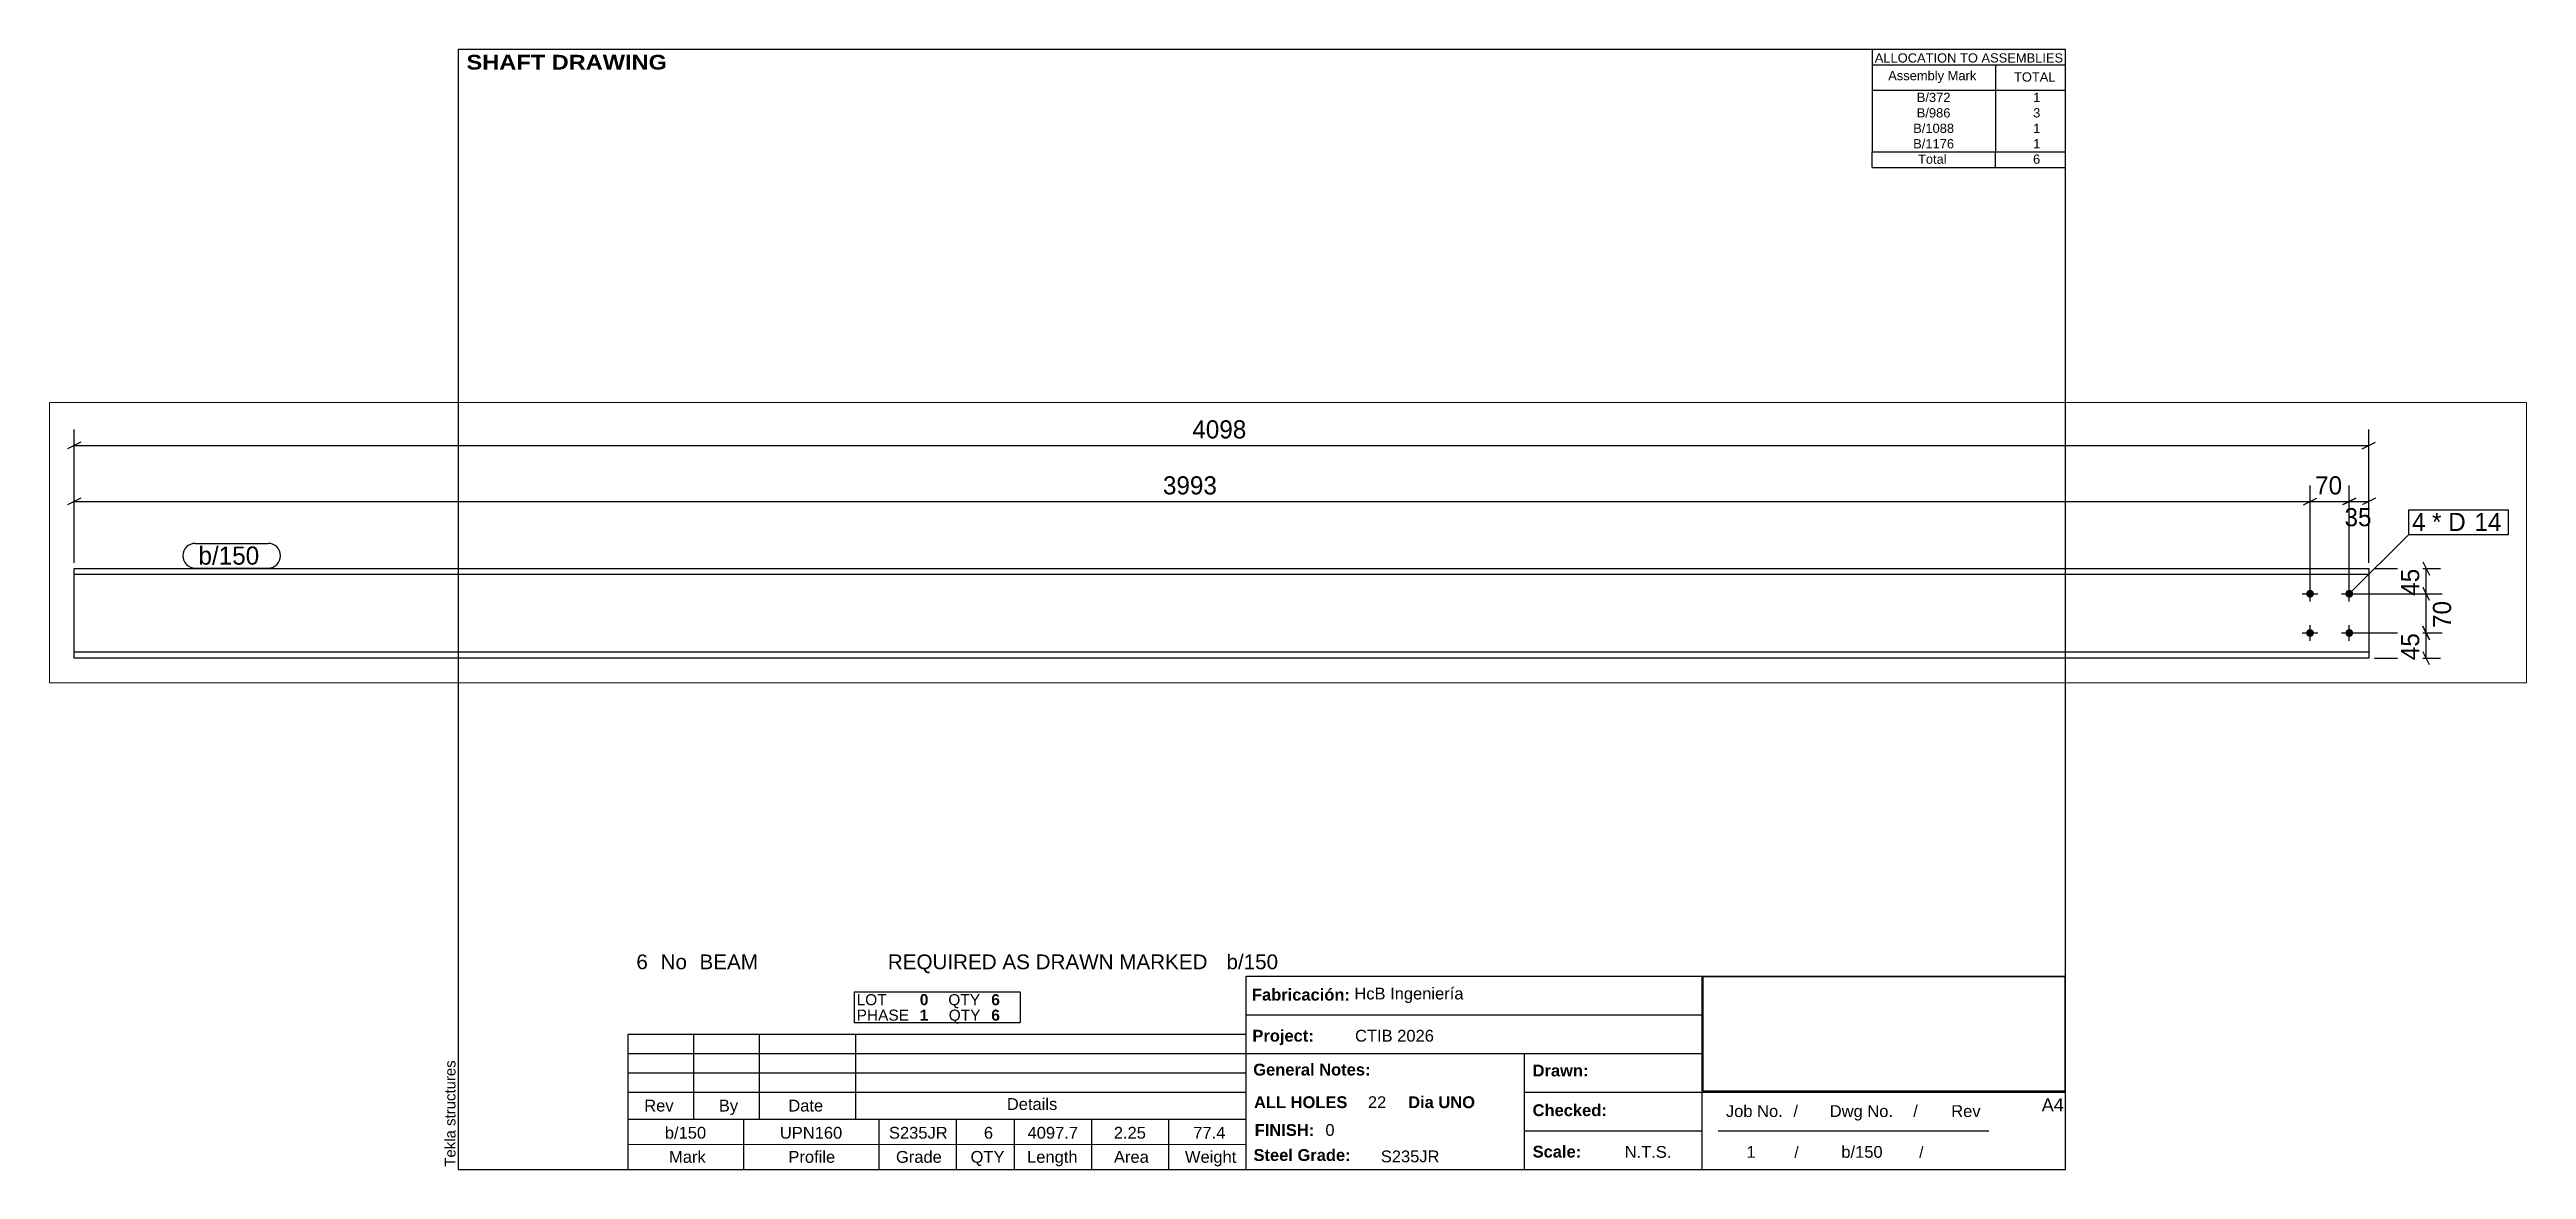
# Paper-space layout 'Layout1' of a CAD drawing. Header units: millimetres. Extents: x -68 to 374, y 5 to 205.
# The model-space entities are those that its viewports show. They can reach past a viewport. Long polylines and large blocks are cut down to what shows.
import ezdxf

# ---------------------------------------------------------------- set-up
doc = ezdxf.new("R2010")
doc.units = ezdxf.units.MM
doc.layers.add('Viewport layer', color=7, linetype='Continuous', plot=False)
doc.styles.add('Arial', font='ARIAL.TTF', dxfattribs={"height": 0.2})
doc.styles.add('Arial Black', font='ARIBLK.TTF', dxfattribs={"height": 0.2})
doc.styles.add('Arial Bold', font='ARIALBD.TTF', dxfattribs={"height": 0.2})
doc.styles.add('Comic Sans MS', font='COMIC.TTF', dxfattribs={"height": 0.2})

msp = doc.modelspace()

# ---------------------------------------------------------------- hatches: boundary and pattern name
at = {"linetype": 'Continuous'}
for points in [[(4029.7, 159, -1), (4043.7, 159, -1)], [(4099.7, 159, -1), (4113.7, 159, -1)], [(4029.7, 89, -1), (4043.7, 89, -1)], [(4099.7, 89, -1), (4113.7, 89, -1)]]:
    msp.add_hatch(color=3, dxfattribs=at).paths.add_polyline_path(points)

# ---------------------------------------------------------------- linework, layer by layer
at = {"color": 8, "linetype": 'Continuous'}
for p, q in [((44, 214), (44, 452.4)), ((56, 430), (32, 418)), ((44, 424), (4141.7, 424)), ((4129.7, 418), (4153.7, 430)), ((56, 330), (32, 318)), ((44, 214), (44, 352.4)), ((4024.7, 318), (4048.7, 330)), ((4036.7, 169), (4036.7, 352.4)), ((4094.7, 318), (4118.7, 330)), ((4106.7, 169), (4106.7, 349.6)), ((4106.7, 324), (4141.7, 324)), ((4153.7, 330), (4129.7, 318)), ((4141.7, 214), (4141.7, 349.6)), ((4151.7, 204), (4269.6, 204)), ((4238, 216), (4250, 192)), ((4244, 159), (4244, 204)), ((4116.7, 159), (4269.6, 159)), ((4250, 147), (4238, 171)), ((4116.7, 89), (4272.4, 89)), ((4250, 77), (4238, 101)), ((4250, 32), (4238, 56)), ((4151.7, 44), (4269.6, 44))]:
    msp.add_line(p, q, dxfattribs=at)
at = {"color": 7, "linetype": 'Continuous'}
for p, q in [((44, 44), (44, 204)), ((44, 204), (4141.7, 204)), ((4141.7, 193.5), (44, 193.5)), ((4141.7, 204), (4141.7, 44)), ((4141.7, 54.5), (44, 54.5)), ((4141.7, 44), (44, 44))]:
    msp.add_line(p, q, dxfattribs=at)
at = {"color": 3, "linetype": 'Continuous'}
for p, q in [((4022.7, 159), (4050.7, 159)), ((4036.7, 145), (4036.7, 173)), ((4092.7, 159), (4120.7, 159)), ((4106.7, 145), (4106.7, 173)), ((4022.7, 89), (4050.7, 89)), ((4036.7, 75), (4036.7, 103)), ((4092.7, 89), (4120.7, 89)), ((4106.7, 75), (4106.7, 103))]:
    msp.add_line(p, q, dxfattribs=at)

# ---------------------------------------------------------------- wipeouts: each hides what was drawn before it
at = {"color": 0}
msp.add_wipeout([(4244.9, 271.1), (4244.9, 303.1), (4218.8, 303.1), (4218.8, 271.1)], dxfattribs=at)

# ---------------------------------------------------------------- next in the draw order: wipeouts: each hides what was drawn before it
for points in [[(2151.4, 430), (2151.4, 474.8), (2034.3, 474.8), (2034.3, 430)], [(4156.7, 273.2), (4156.7, 318), (4091.8, 318), (4091.8, 273.2)], [(4244.9, 271.1), (4244.9, 303.1), (4218.8, 303.1), (4218.8, 271.1)], [(384.5, 211), (384.5, 243), (266, 243), (266, 211)], [(4238, 214), (4193.2, 214), (4193.2, 149), (4238, 149)]]:
    msp.add_wipeout(points, dxfattribs=at)

# ---------------------------------------------------------------- next in the draw order: linework, layer by layer
at = {"color": 8, "linetype": 'Continuous'}
for p, q in [((4141.7, 214), (4141.7, 452.4)), ((4036.7, 324), (4106.7, 324)), ((4118.7, 330), (4094.7, 318)), ((4106.7, 169), (4106.7, 352.4)), ((4116.7, 159), (4272.4, 159)), ((4238, 171), (4250, 147)), ((4244, 89), (4244, 159))]:
    msp.add_line(p, q, dxfattribs=at)
at = {"color": 7, "linetype": 'Continuous'}
for p, q in [((4212.8, 265.1), (4212.8, 309.1)), ((4106.7, 159), (4212.8, 265.1))]:
    msp.add_line(p, q, dxfattribs=at)

# ---------------------------------------------------------------- next in the draw order: texts
at = {"color": 3, "style": 'Comic Sans MS'}
for s, p in [('4098', (2040.7, 436.4)), ('35', (4098.2, 279.6))]:
    msp.add_text(s, height=32.38, dxfattribs=at).set_placement(p)
msp.add_text('45', height=32.38, rotation=90.0002, dxfattribs=at).set_placement((4231.6, 155.4))

# ---------------------------------------------------------------- next in the draw order: wipeouts: each hides what was drawn before it
at = {"color": 0}
for points in [[(4320.6, 271.1), (4320.6, 303.1), (4254.5, 303.1), (4254.5, 271.1)], [(384.5, 211), (384.5, 243), (266, 243), (266, 211)]]:
    msp.add_wipeout(points, dxfattribs=at)

# ---------------------------------------------------------------- next in the draw order: linework, layer by layer
at = {"color": 7, "linetype": 'Continuous'}
for p, q in [((260, 249), (390.5, 249)), ((260, 205), (390.5, 205))]:
    msp.add_line(p, q, dxfattribs=at)
for centre, start, end in [((260, 227), 90, 270), ((390.5, 227), 270, 90)]:
    msp.add_arc(centre, 22, start, end, dxfattribs=at)

# ---------------------------------------------------------------- next in the draw order: texts
at = {"color": 3, "style": 'Comic Sans MS'}
msp.add_text('b/150', height=32.38, dxfattribs=at).set_placement((266, 211))

# ---------------------------------------------------------------- next in the draw order: wipeouts: each hides what was drawn before it
at = {"color": 0}
for points in [[(4104.2, 330), (4104.2, 374.8), (4039.3, 374.8), (4039.3, 330)], [(4320.6, 271.1), (4320.6, 303.1), (4254.5, 303.1), (4254.5, 271.1)], [(4294.8, 156.5), (4250, 156.5), (4250, 91.5), (4294.8, 91.5)]]:
    msp.add_wipeout(points, dxfattribs=at)

# ---------------------------------------------------------------- next in the draw order: linework, layer by layer
at = {"color": 8, "linetype": 'Continuous'}
for p, q in [((44, 324), (4036.7, 324)), ((4024.7, 318), (4048.7, 330)), ((4036.7, 169), (4036.7, 352.4)), ((4116.7, 89), (4269.6, 89)), ((4238, 101), (4250, 77)), ((4244, 44), (4244, 89))]:
    msp.add_line(p, q, dxfattribs=at)

# ---------------------------------------------------------------- next in the draw order: texts
at = {"color": 3, "style": 'Comic Sans MS'}
for s, height, p in [('70', 32.38, (4045.7, 336.4)), ('4', 32.4, (4218.8, 271.1))]:
    msp.add_text(s, height=height, dxfattribs=at).set_placement(p)
msp.add_text('70', height=32.38, rotation=90.0002, dxfattribs=at).set_placement((4288.4, 97.9))

# ---------------------------------------------------------------- next in the draw order: wipeouts: each hides what was drawn before it
at = {"color": 0}
msp.add_wipeout([(4375.5, 271.1), (4375.5, 303.1), (4330.2, 303.1), (4330.2, 271.1)], dxfattribs=at)

# ---------------------------------------------------------------- next in the draw order: wipeouts: each hides what was drawn before it
for points in [[(2098.9, 330), (2098.9, 374.8), (1981.8, 374.8), (1981.8, 330)], [(4375.5, 271.1), (4375.5, 303.1), (4330.2, 303.1), (4330.2, 271.1)], [(4238, 99), (4193.2, 99), (4193.2, 34), (4238, 34)]]:
    msp.add_wipeout(points, dxfattribs=at)

# ---------------------------------------------------------------- next in the draw order: linework, layer by layer
at = {"color": 7, "linetype": 'Continuous'}
for p, q in [((4212.8, 309.1), (4391.1, 309.1)), ((4391.1, 265.1), (4391.1, 309.1)), ((4212.8, 265.1), (4391.1, 265.1))]:
    msp.add_line(p, q, dxfattribs=at)

# ---------------------------------------------------------------- next in the draw order: texts
at = {"color": 3, "style": 'Comic Sans MS'}
for s, p in [('3993', (1988.2, 336.4)), ('* D', (4254.5, 271.1)), ('14', (4330.2, 271.1))]:
    msp.add_text(s, height=32.38, dxfattribs=at).set_placement(p)
msp.add_text('45', height=32.38, rotation=90.0002, dxfattribs=at).set_placement((4231.6, 40.4))

psp = doc.layouts.get("Layout1")

# ---------------------------------------------------------------- linework, layer by layer
at = {"color": 5, "linetype": 'Continuous'}
for p, q in [((292, 205), (5, 205)), ((5, 205), (5, 5)), ((292, 5), (292, 205)), ((5, 5), (292, 5))]:
    psp.add_line(p, q, dxfattribs=at)
at = {"color": 7, "linetype": 'Continuous'}
for p, q in [((257.51, 205), (257.51, 197.75)), ((257.57, 202.24), (292, 202.24)), ((279.49, 202.24), (279.49, 197.75)), ((257.51, 197.75), (257.51, 195)), ((257.51, 195), (257.51, 192.24)), ((257.57, 197.75), (292, 197.75)), ((279.49, 197.75), (279.49, 195)), ((279.49, 195), (279.49, 192.24)), ((257.51, 192.24), (257.51, 189.47)), ((279.49, 192.24), (279.49, 189.47)), ((257.51, 189.47), (257.51, 186.72)), ((257.51, 183.95), (257.51, 186.71)), ((257.54, 186.71), (292, 186.71)), ((279.49, 189.47), (279.49, 186.72)), ((279.49, 183.95), (279.49, 186.71)), ((257.51, 183.95), (292, 183.95)), ((75.68, 36.74), (105.35, 36.74)), ((75.68, 36.74), (75.68, 33.98)), ((105.35, 36.74), (105.35, 33.98)), ((145.72, 5), (145.72, 39.5)), ((145.75, 39.5), (292, 39.5)), ((227.14, 5), (227.14, 39.5)), ((75.68, 33.98), (75.68, 31.22)), ((75.68, 31.22), (105.35, 31.22)), ((105.35, 33.98), (105.35, 31.22)), ((145.72, 32.6), (227.14, 32.6)), ((35.31, 13.97), (35.31, 29.15)), ((35.31, 29.15), (145.71, 29.15)), ((47.04, 13.97), (47.04, 29.15)), ((58.77, 13.97), (58.77, 29.15)), ((76.02, 13.97), (76.02, 29.15)), ((145.71, 13.97), (145.71, 29.15)), ((35.31, 25.7), (145.71, 25.7)), ((35.31, 22.25), (145.71, 22.25)), ((145.72, 25.7), (227.14, 25.7)), ((195.4, 5), (195.4, 25.7)), ((35.31, 18.8), (145.71, 18.8)), ((195.4, 18.8), (292, 18.8)), ((35.31, 13.96), (145.71, 13.97)), ((35.31, 9.49), (35.31, 13.96)), ((56.01, 9.49), (56.01, 13.97)), ((80.16, 9.49), (80.16, 13.97)), ((93.96, 9.49), (93.96, 13.97)), ((104.31, 9.49), (104.31, 13.97)), ((118.11, 9.49), (118.11, 13.97)), ((131.91, 9.49), (131.91, 13.97)), ((35.31, 9.48), (145.72, 9.49)), ((35.31, 5), (35.31, 9.48)), ((56.01, 5), (56.01, 9.48)), ((80.16, 5), (80.16, 9.48)), ((93.96, 5), (93.96, 9.48)), ((104.31, 5), (104.31, 9.48)), ((118.11, 5), (118.11, 9.48)), ((131.91, 5), (131.91, 9.48)), ((195.4, 11.9), (227.14, 11.9)), ((229.99, 11.92), (278.29, 11.92))]:
    psp.add_line(p, q, dxfattribs=at)
at = {"color": 2, "linetype": 'Continuous'}
for p, q in [((227.28, 39.46), (291.86, 39.46)), ((227.29, 19.02), (227.29, 39.46)), ((291.96, 19.03), (291.96, 39.47)), ((227.28, 19.03), (291.86, 19.03))]:
    psp.add_line(p, q, dxfattribs=at)

# ---------------------------------------------------------------- texts
at = {"color": 7}
for s, height, style, p in [(' SHAFT DRAWING', 2.6342, 'Arial Black', (5.3, 201.42)), ('ALLOCATION TO ASSEMBLIES', 1.6475, 'Arial', (257.95, 202.68)), ('Assembly Mark', 1.6475, 'Arial', (260.35, 199.52)), ('TOTAL', 1.648, 'Arial', (282.81, 199.28)), ('6', 2.64, 'Arial', (36.8, 40.76)), ('No', 2.636, 'Arial', (41.13, 40.76)), ('BEAM', 2.636, 'Arial', (48.08, 40.76)), ('REQUIRED AS DRAWN MARKED', 2.636, 'Arial', (81.71, 40.76)), ('b/150', 2.636, 'Arial', (142.18, 40.76)), ('b/150', 2.109, 'Arial', (41.89, 10.5)), ('UPN160', 2.109, 'Arial', (62.43, 10.5)), ('S235JR', 2.109, 'Arial', (81.91, 10.5)), ('6', 2.11, 'Arial', (98.86, 10.5)), ('4097.7', 2.109, 'Arial', (106.66, 10.5)), ('2.25', 2.109, 'Arial', (122.06, 10.5)), ('77.4', 2.109, 'Arial', (136.25, 10.5)), ('FINISH:', 2.107, 'Arial Bold', (147.22, 11)), ('0', 2.11, 'Arial', (159.84, 11))]:
    psp.add_text(s, height=height, dxfattribs=dict(at, style=style)).set_placement(p)
at = {"color": 7, "linetype": 'Continuous'}
for s, height, style, p in [('B/372', 1.648, 'Arial', (265.45, 195.63)), ('1', 1.65, 'Arial', (286.23, 195.63)), ('B/1088', 1.648, 'Arial', (264.81, 190.11)), ('B/986', 1.648, 'Arial', (265.45, 192.87)), ('3', 1.65, 'Arial', (286.23, 192.87)), ('1', 1.65, 'Arial', (286.23, 190.11)), ('B/1176', 1.648, 'Arial', (264.81, 187.35)), ('Total', 1.648, 'Arial', (265.67, 184.6)), ('6', 1.65, 'Arial', (286.21, 184.6)), ('1', 1.65, 'Arial', (286.23, 187.35)), ('LOT', 1.977, 'Arial', (76.13, 34.33)), ('0', 1.98, 'Arial Bold', (87.41, 34.33)), ('QTY', 1.977, 'Arial', (92.51, 34.33)), ('6', 1.98, 'Arial Bold', (100.18, 34.33)), ('Fabricación:', 2.1074, 'Arial Bold', (146.73, 35.16)), ('HcB Ingeniería', 2.1088, 'Arial', (165.02, 35.36)), ('PHASE', 1.977, 'Arial', (76.13, 31.57)), ('1', 1.98, 'Arial Bold', (87.41, 31.57)), ('QTY', 1.977, 'Arial', (92.58, 31.57)), ('6', 1.98, 'Arial Bold', (100.18, 31.57)), ('Project:', 2.107, 'Arial Bold', (146.81, 27.83)), ('CTIB 2026', 2.109, 'Arial', (165.14, 27.83)), ('General Notes:', 2.1074, 'Arial Bold', (146.96, 21.78)), ('Drawn:', 2.107, 'Arial Bold', (196.85, 21.62)), ('Details', 2.109, 'Arial', (102.96, 15.63)), ('ALL HOLES', 2.107, 'Arial Bold', (147.1, 15.96)), ('22', 2.109, 'Arial', (167.43, 15.96)), ('Dia UNO', 2.107, 'Arial Bold', (174.62, 15.96)), ('Rev', 2.109, 'Arial', (38.21, 15.35)), ('By', 2.109, 'Arial', (51.53, 15.35)), ('Date', 2.109, 'Arial', (63.94, 15.35)), ('Checked:', 2.107, 'Arial Bold', (196.85, 14.53)), ('Job No.', 2.109, 'Arial', (231.37, 14.37)), ('/', 2.11, 'Arial', (243.42, 14.37)), ('Dwg No.', 2.109, 'Arial', (249.91, 14.37)), ('/', 2.11, 'Arial', (264.81, 14.37)), ('Rev', 2.109, 'Arial', (271.61, 14.37)), ('A4', 2.307, 'Arial', (287.76, 15.38)), ('Scale:', 2.107, 'Arial Bold', (196.85, 7.13)), ('N.T.S.', 2.109, 'Arial', (213.29, 7.08)), ('1', 2.11, 'Arial', (235.04, 7.08)), ('/', 1.98, 'Arial', (243.58, 7.08)), ('b/150', 2.109, 'Arial', (251.98, 7.08)), ('/', 1.98, 'Arial', (265.88, 7.08)), ('Mark', 2.109, 'Arial', (42.64, 6.19)), ('Profile', 2.109, 'Arial', (63.95, 6.19)), ('Grade', 2.109, 'Arial', (83.16, 6.19)), ('QTY', 2.109, 'Arial', (96.49, 6.19)), ('Length', 2.109, 'Arial', (106.58, 6.19)), ('Area', 2.109, 'Arial', (122.09, 6.19)), ('Weight', 2.109, 'Arial', (134.77, 6.19)), ('Steel Grade:', 2.1074, 'Arial Bold', (147.01, 6.52)), ('S235JR', 2.109, 'Arial', (169.74, 6.28))]:
    psp.add_text(s, height=height, dxfattribs=dict(at, style=style)).set_placement(p)
at = {"color": 174, "linetype": 'Continuous', "style": 'Arial'}
psp.add_text('Tekla structures', height=1.9102, rotation=90, dxfattribs=at).set_placement((4.5, 5.5))

# ---------------------------------------------------------------- viewports
at = {"layer": 'Viewport layer', "view_target_point": (2211.56, 250.2)}
psp.add_viewport(center=(153.17, 116.93), size=(442.31, 50.04), view_center_point=(0, 0), view_height=500.4, dxfattribs=at)

doc.saveas('drawing.dxf')
